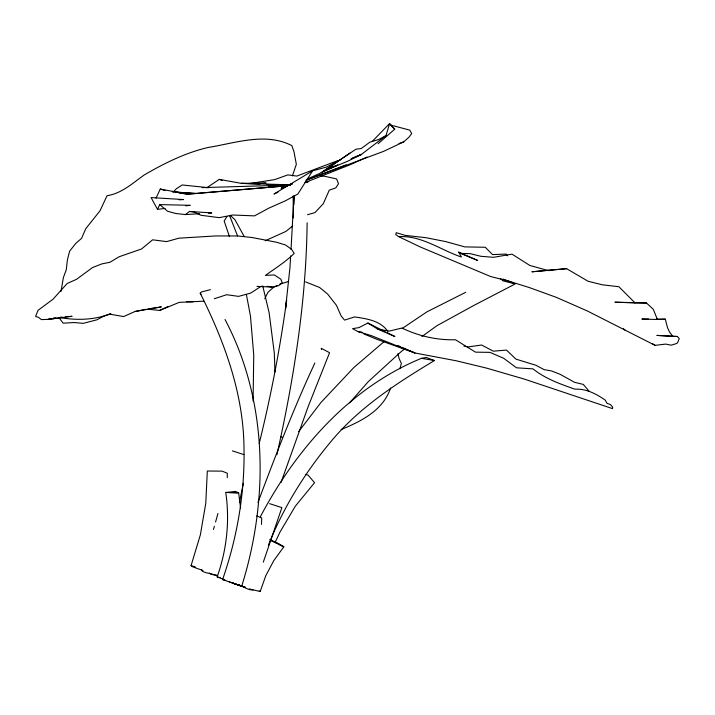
<?xml version="1.0" encoding="UTF-8"?>
<svg xmlns="http://www.w3.org/2000/svg" width="715" height="715" viewBox="0 0 715 715"><rect width="100%" height="100%" fill="white"/><g stroke="black" fill="none" stroke-linecap="round" stroke-linejoin="round"><path stroke-width="1.07" d="M227.263 477.674L227.307 473.25L222.097 471.14L207.323 471.024L205.768 503.369L200.352 534.892L191.057 565.645L192.978 566.941L202.997 570.525M261.502 524.488L261.699 517.901L256.73 515.971M307.128 222.776C306.261 300.952 293.937 378.557 276.919 454.704M293.507 214.643L293.373 217.923L293.177 196.142M293.883 204.794L294.223 196.035M293.972 195.901L291.023 249.365M290.639 255.89L289.941 267.839L285.482 309.041L286.644 300.229C280.048 348.384 270.896 396.173 259.223 443.354M253.083 401.044L253.745 355.024L250.473 316.11L246.407 294.58M243.377 483.197L239.4 502.475M61.007 291.371L63.403 277.492L66.263 269.796L67.398 259.867L69.659 251.108L75.835 243.341L81.546 238.381L85.836 228.577L99.975 210.853L107.062 195.696C121.72 193.461 132.641 183.174 144.305 174.916C164.37 163.234 185.426 152.778 208.154 147.469C235.494 143.107 265.328 132.06 291.818 145.583L293.999 151.857L296.341 164.307L292.435 175.81M210.424 289.655L201.487 291.935L200.218 293.186C224.403 341.556 243.529 393.384 243.994 448.144C244.879 492.823 237.273 537.385 222.588 579.543L241.67 586.318C268.858 499.579 268.134 401.035 225.019 319.489M213.463 529.475L214.357 526.285M215.555 522.039L217.95 513.531M399.891 368.69L401.374 363.479L399.176 358.68L397.933 353.711M224.43 579.695L217.154 576.898C226.753 549.924 229.944 520.761 225.734 492.412L238.64 492.85L240.597 508.034M324.163 170.822L347.669 161.259L361.424 154.404L385.966 135.636L389.657 123.498L394.734 129.201L378.11 143.733M263.308 562.151L281.88 507.623L269.582 503.646M500.563 278.609L502.967 280.834L515.202 283.944L473.893 305.421L436.954 325.683L421.939 336.524M281.004 482.571L308.201 406.486L329.579 352.701L321.214 348.303L321.536 349.617M249.222 588.937L260.18 591.502L265.774 575.736L273.693 560.766L283.828 546.805L277.643 543.087L269.635 539.709M156.067 198.109L160.249 189.046L187.419 194.123L196.268 193.524L172.288 191.826M232.768 583.136L245.308 587.256M257.936 502.475C275.57 455.464 293.615 408.533 314.859 363.023M390.569 387.977C383.356 410.276 361.164 421.332 341.1 429.581M268.411 545.107C283.542 507.114 305.377 471.998 331.644 440.717C359.913 406.906 397.129 383.017 434.488 360.521L421.439 358.331C349.698 387.727 296.01 449.279 260.421 516.632M275.302 542.033L280.039 531.987L295.295 506.229L314.573 482.67L308.013 475.073L305.913 474.429M165.12 208.414L157.479 209.361L159.758 204.606L190.235 205.312L185.864 205.849M264.756 298.772L267.955 292.301L273.237 287.573L276.982 285.643M385.966 135.636L378.593 139.532L369.816 142.196L361.254 148.541L355.909 149.229L340.483 159.633L326.487 167.096L312.589 170.84L297.833 194.042L285.446 200.781L268.965 208.083L254.495 215.867L232.724 215.018L219.219 217.655L200.906 215.26L194.176 212.051L189.475 211.443L185.426 214.58L175.524 213.445L167.569 211.238L159.758 204.606M226.905 216.565L224.153 220.98L229.488 236.629M298.664 431.61L321.026 402.402L353.952 367.43L384.357 341.413M349.537 402.876L368.431 381.497L401.624 351.199L405.155 348.643M372.104 141.57L389.657 123.498M173.245 191.986L176.507 188.635L182.173 184.971L208.807 187.714M306.217 180.216L383.66 151.339L403.662 141.883L408.926 137.253L411.697 133.562L409.749 130.13L390.381 125M292.641 226.02L285.812 231.472L265.176 240.776M349.93 153.082L321.08 172.824L307.048 179.143M340.483 159.633L321.08 172.824L337.748 165.013L328.507 168.82M402.214 328.471L426.882 311.883L465.769 292.274M206.644 187.848L219.291 179.385L241.348 183.362L259.965 184.13M261.288 286.17L250.715 293.079L238.631 296.376L226.673 294.714L214.303 298.745M312.589 170.84L273.979 194.024L277.983 192.219M367.876 323.046L358.993 327.595L352.531 328.677L358.081 331.635L370.933 335.478L414.977 352.995L456.429 360.825L486.638 368.136L524.175 379.048L612.523 408.623L612.657 407.112L610.387 404.502L607.062 403.358L605.265 400.15C596.194 393.894 586.568 388.611 574.914 389.175C560.202 384.026 545.286 378.744 532.97 368.869L516.516 367.805L503.682 358.286L489.972 352.361L475.502 352.155L455.455 339.759C436.74 340.26 418.677 336.068 401.866 328.033L389.434 331.081L377.931 329.222L367.876 323.046L385.26 331.706M148.094 309.184L159.561 310.453L168.329 306.44M306.074 182.656L308.782 181.413L304.956 182.432M367.099 157.014L350.395 164.629L305.377 182.432M145.967 309.291L135.081 311.49L123.624 316.566L109.511 314.108C93.897 320.088 76.469 320.392 60.123 317.648M331.027 167.435L334.066 166.13M351.288 158.748L361.424 154.404L351.145 158.748M292.551 183.505L281.245 188.277L287.448 186.052M292.542 183.63L281.245 188.277L292.48 183.71M159.561 310.453L179.251 302.374L203.703 301.185M306.011 180.162L346.185 164.772M338.115 160.526L296.788 176.078L287.841 174.889L274.56 179.653L249.83 183.505M421.439 358.331L426.149 357.429L434.407 360.557M398.952 143.563L403.662 141.883M110.798 313.697L103.809 316.146L96.918 319.82L83.235 323.35L74.083 322.528L63.152 323.189L58.898 317.549M48.87 319.096L50.685 318.506M279.797 284.204L288.288 281.531M307.522 214.723L314.949 212.605L323.269 203.748L329.275 190.145L335.844 187.848L338.499 183.719L336.568 178.911L324.708 176.283L320.392 175.953M256.98 286.393L272.147 287.072L278.546 285.732L282.219 282.702L280.852 279.181L274.31 274.944L265.408 275.4C275.159 268.393 285.669 261.851 294.169 253.405L291.684 249.428L285.58 245.013L276.625 242.26L252.055 237.514L237.738 235.968L215.689 235.932L178.893 238.184L166.64 241.607L152.608 239.82L141.552 248.981L119.226 256.721L109.958 262.271L101.923 263.88L92.539 267.544L76.487 279.342L67.219 283.453L53.062 299.174L37.993 310.373L35.75 316.048L35.786 316.611L38.19 317.165L41.399 319.587L47.968 319.391L72.072 316.289L65.548 316.834M135.081 311.49L161.322 306.905L148.148 308.907M47.968 319.391L58.988 317.969M566.629 268.679L532.067 271.78L566.629 268.679L588.087 281.272L602.307 284.802L618.841 286.706L635.054 302.883L646.476 302.981L653.287 309.291L657.398 319.498L665.308 319.158L667.444 327.488L669.499 331.983L672.663 336.3L677.454 336.506L679.25 338.633L677.909 341.976L676.891 343.441L671.242 345.184L665.692 344.085L655.101 345.354L587.203 310.9L556.225 297.306L529.118 287.502L508.687 281.093L490.749 276.571L420.161 246.925L398.675 236.638L395.735 234.547L396.262 232.697L405.334 235.414L425.729 237.666L445.427 241.527L464.83 246.898L485.315 247.265L492.501 254.603L506.157 254.066L507.552 255.809M197.385 193.425L287.367 185.775L187.419 194.123L178.759 192.97M60.114 317.281L62.285 317.103M261.762 183.371L266.06 183.058L241.348 183.362L290.317 184.801M185.426 214.58L199.664 213.687M208.423 213.133L211.712 212.927L189.475 211.443M179.134 199.816L183.541 199.556L151.088 197.572L157.479 209.361M268.34 186.258L272.737 186.025M278.242 185.73L290.353 185.078M53.589 317.88L55.77 317.8M202.139 187.634L290.308 184.997M253.047 590.018C248.829 590.143 244.995 587.712 241.357 585.871M398.675 236.638C421.448 235.28 440.628 250.009 461.425 257.016L458.717 252.118L477.718 260.466L460.424 253.387L458.717 252.118M648.559 319.087L641.856 319.06L657.398 319.498M656.379 319.122L665.308 319.158M186.633 301.748L193.095 301.819M646.476 302.981L614.936 302.204L635.054 302.883M460.424 253.387L470.309 253.664L480.784 256.274L493.404 257.32L512.029 254.156L529.895 265.488L548.655 270.681M266.534 184.399L276.392 184.81M677.454 336.506L656.879 335.415L672.663 336.3M175.434 192.129L196.268 193.524M358.081 331.635L362.13 332.198M267.16 286.331L272.147 287.072M463.883 346.14L468.253 346.891L481.642 345.023L493.279 351.172L506.497 350.091L515.944 359.127L535.919 365.258L544.061 369.61L551.551 370.96L560.194 374.338L574.529 382.302L583.279 384.402L589.124 391.257M217.557 575.45L205.598 572.572L202.461 571.365L201.657 569.792M217.557 575.816L211.113 574.225L209.415 573.028M217.154 576.898L220.193 577.657M222.588 579.543L225.69 580.374M191.057 565.645L195.293 566.861M160.249 189.046L165.049 190.592M280.584 436.74L282.354 437.312M232.375 450.861L243.913 454.606M244.575 587.158L234.976 583.896M229.292 581.858L245.218 587.31M219.291 179.385L222.419 180.484M305.546 281.898L319.596 287.475L327.622 294.053L336.497 305.412L341.1 315.878L344.532 320.132L354.479 316.933C366.581 318.702 380.353 320.534 387.843 331.367M363.917 333.968L376.528 339.178L414.977 352.995L402.956 347.758M503.065 279.029L512.995 282.89M377.931 329.222L394.912 336.524L387.19 332.672M397.951 345.577L400.954 346.891M276.356 543.06L270.592 540.191L283.828 546.805L278.278 544.017M239.168 585.013L241.67 586.318M233.322 583.065L234.252 583.61M259.214 590.921L260.18 591.502M652.411 343.665L655.101 345.354M623.355 328.748L625.071 330.089M391.105 125.697L394.734 129.201M230.167 215.313L234.851 219.541L244.253 236.594M200.218 293.186L201.049 294.348M229.712 215.939L237.568 235.95M262.736 285.902L269.126 312.732L274.301 353.049L274.953 371.97M235.405 491.42L226.226 492.474L238.64 492.85L235.405 491.42"/></g></svg>
